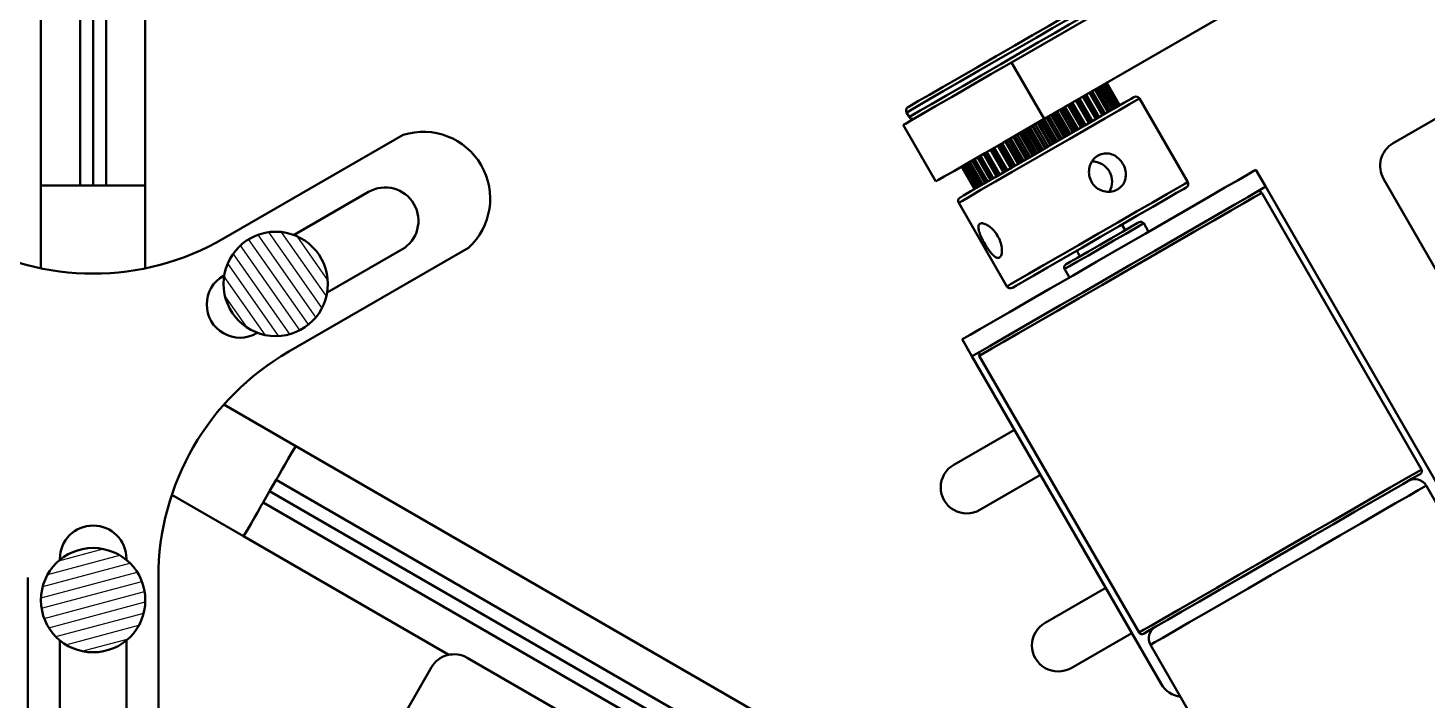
# Model space of a CAD drawing. Header units: millimetres. Extents: x 263 to 2983, y 441 to 2500.
# Drawn here: x 909.2 to 1016.4, y 1775.2 to 1826.7 of the extents above; entities that cross this region are included whole.
import ezdxf

# ---------------------------------------------------------------- set-up
doc = ezdxf.new("R2010")
doc.units = ezdxf.units.MM
doc.header["$LTSCALE"] = 0.5
doc.layers.add('BOL', color=7, linetype='Continuous', lineweight=50)
doc.layers.add('HAT', color=3, linetype='Continuous')

msp = doc.modelspace()

# ---------------------------------------------------------------- hatches: boundary and pattern name
at = {"layer": 'HAT'}
h = msp.add_hatch(dxfattribs=at)
h.set_pattern_fill('ANSI31', color=256, scale=0.25, angle=80)
h.paths.add_polyline_path([(924.15, 1807.08, 1), (932.15, 1807.08, 1)])
h = msp.add_hatch(dxfattribs=at)
h.set_pattern_fill('ANSI31', color=256, scale=0.25, angle=150)
h.paths.add_polyline_path([(910.15, 1782.83, 1), (918.15, 1782.83, 1)])

# ---------------------------------------------------------------- linework, layer by layer
at = {"layer": 'BOL'}
for p, q in [((910.15, 1814.62), (910.15, 1904.62)), ((913.15, 1814.62), (913.15, 1904.62)), ((914.15, 1904.62), (914.15, 1814.62)), ((915.15, 1904.62), (915.15, 1814.62)), ((984.56, 1824.06), (1026.67, 1848.38)), ((987.06, 1819.73), (1029.17, 1844.05)), ((918.15, 1832.8), (918.15, 1814.62)), ((984.56, 1824.06), (987.06, 1819.73)), ((991.74, 1822.44), (992.74, 1820.7)), ((991.77, 1822.45), (992.77, 1820.72)), ((991.81, 1822.47), (992.81, 1820.74)), ((991.84, 1822.49), (992.84, 1820.76)), ((991.85, 1822.5), (992.85, 1820.77)), ((991.86, 1822.5), (992.86, 1820.77)), ((990.04, 1821.45), (991.04, 1819.72)), ((990.16, 1821.52), (991.16, 1819.79)), ((990.29, 1821.6), (991.29, 1819.86)), ((990.53, 1821.73), (991.53, 1820)), ((990.64, 1821.8), (991.64, 1820.06)), ((990.74, 1821.86), (991.74, 1820.13)), ((990.95, 1821.98), (991.95, 1820.24)), ((991.04, 1822.03), (992.04, 1820.3)), ((991.13, 1822.08), (992.13, 1820.35)), ((991.29, 1822.18), (992.29, 1820.44)), ((991.36, 1822.22), (992.36, 1820.48)), ((991.44, 1822.26), (992.44, 1820.53)), ((991.56, 1822.33), (992.56, 1820.6)), ((991.61, 1822.36), (992.61, 1820.63)), ((991.66, 1822.39), (992.66, 1820.66)), ((1013.82, 1817.86), (1021.09, 1822.06)), ((988.06, 1820.31), (989.06, 1818.58)), ((988.26, 1820.42), (989.26, 1818.69)), ((988.42, 1820.52), (989.42, 1818.78)), ((988.58, 1820.61), (989.58, 1818.88)), ((988.66, 1820.65), (989.66, 1818.92)), ((988.9, 1820.79), (989.9, 1819.06)), ((989.05, 1820.88), (990.05, 1819.15)), ((989.2, 1820.97), (990.2, 1819.23)), ((989.22, 1820.98), (990.22, 1819.25)), ((989.49, 1821.14), (990.49, 1819.4)), ((989.63, 1821.22), (990.63, 1819.48)), ((989.77, 1821.3), (990.77, 1819.56)), ((998.07, 1814.89), (994.37, 1821.29)), ((976.25, 1819.27), (978.75, 1814.94)), ((976.51, 1820.22), (976.71, 1819.88)), ((986.14, 1819.2), (987.14, 1817.47)), ((986.2, 1819.24), (987.2, 1817.5)), ((986.38, 1819.34), (987.38, 1817.6)), ((986.55, 1819.44), (987.55, 1817.7)), ((986.61, 1819.47), (987.61, 1817.74)), ((986.79, 1819.57), (987.79, 1817.84)), ((986.9, 1819.64), (987.9, 1817.91)), ((987.07, 1819.74), (988.07, 1818.01)), ((987.25, 1819.84), (988.25, 1818.11)), ((987.26, 1819.84), (988.26, 1818.11)), ((987.43, 1819.95), (988.43, 1818.21)), ((987.59, 1820.04), (988.59, 1818.31)), ((987.76, 1820.13), (988.76, 1818.4)), ((987.93, 1820.23), (988.93, 1818.5)), ((937.93, 1818.5), (924.15, 1810.55)), ((984.32, 1818.15), (985.32, 1816.42)), ((984.48, 1818.24), (985.48, 1816.51)), ((984.68, 1818.36), (985.68, 1816.62)), ((984.82, 1818.44), (985.82, 1816.71)), ((984.99, 1818.54), (985.99, 1816.8)), ((985.16, 1818.63), (986.16, 1816.9)), ((985.31, 1818.72), (986.31, 1816.99)), ((985.49, 1818.82), (986.49, 1817.09)), ((985.51, 1818.83), (986.51, 1817.1)), ((985.68, 1818.93), (986.68, 1817.2)), ((985.85, 1819.03), (986.85, 1817.3)), ((985.96, 1819.09), (986.96, 1817.36)), ((982.41, 1817.05), (983.41, 1815.32)), ((982.54, 1817.12), (983.54, 1815.39)), ((982.67, 1817.2), (983.67, 1815.46)), ((982.95, 1817.36), (983.95, 1815.62)), ((983.09, 1817.44), (984.09, 1815.71)), ((983.23, 1817.52), (984.23, 1815.79)), ((983.5, 1817.67), (984.5, 1815.94)), ((983.53, 1817.69), (984.53, 1815.96)), ((983.68, 1817.78), (984.68, 1816.05)), ((983.84, 1817.87), (984.84, 1816.14)), ((984.07, 1818), (985.07, 1816.27)), ((984.16, 1818.06), (985.16, 1816.32)), ((980.72, 1816.07), (981.72, 1814.34)), ((980.72, 1816.07), (981.72, 1814.34)), ((980.74, 1816.08), (981.74, 1814.35)), ((980.75, 1816.09), (981.75, 1814.36)), ((980.8, 1816.12), (981.8, 1814.39)), ((980.84, 1816.14), (981.84, 1814.41)), ((980.87, 1816.16), (981.87, 1814.43)), ((980.97, 1816.21), (981.97, 1814.48)), ((981.02, 1816.24), (982.02, 1814.51)), ((981.08, 1816.28), (982.08, 1814.54)), ((981.21, 1816.36), (982.21, 1814.62)), ((981.29, 1816.4), (982.29, 1814.67)), ((981.36, 1816.44), (982.36, 1814.71)), ((981.54, 1816.54), (982.54, 1814.81)), ((981.64, 1816.6), (982.64, 1814.87)), ((981.73, 1816.65), (982.73, 1814.92)), ((981.94, 1816.78), (982.94, 1815.04)), ((982.06, 1816.84), (983.06, 1815.11)), ((982.17, 1816.91), (983.17, 1815.17)), ((1004.05, 1814.53), (1003.3, 1815.83)), ((1013.09, 1815.13), (1017.59, 1807.33)), ((910.15, 1814.62), (913.15, 1814.62)), ((910.15, 1808.27), (910.15, 1814.62)), ((913.15, 1814.62), (914.15, 1814.62)), ((915.15, 1814.62), (914.15, 1814.62)), ((918.15, 1814.62), (915.15, 1814.62)), ((918.15, 1814.62), (918.15, 1808.27)), ((935.26, 1814.13), (929.55, 1810.83)), ((1015.99, 1792.84), (1003.74, 1814.06)), ((1018.55, 1789.41), (1004.05, 1814.53)), ((980.51, 1813.29), (984.21, 1806.89)), ((995.07, 1811.08), (994.7, 1811.73)), ((993.27, 1811.19), (993.02, 1811.63)), ((929.15, 1801.89), (942.93, 1809.84)), ((932.1, 1806.42), (937.81, 1809.72)), ((989.56, 1809.63), (989.81, 1809.19)), ((924.21, 1807.75), (924.14, 1807.71)), ((988.63, 1808.23), (989.01, 1807.58)), ((926.69, 1803.29), (926.76, 1803.33)), ((981.53, 1801.53), (980.78, 1802.83)), ((996.03, 1776.41), (981.53, 1801.53)), ((982.09, 1801.56), (994.34, 1780.34)), ((924.18, 1797.83), (929.68, 1794.65)), ((984.78, 1795.9), (980.13, 1793.21)), ((929.68, 1794.65), (1007.62, 1749.65)), ((982.13, 1789.75), (986.78, 1792.43)), ((928.18, 1792.06), (927.68, 1791.19)), ((928.18, 1792.06), (1006.12, 1747.06)), ((1031.25, 1765.8), (1016.35, 1791.61)), ((925.68, 1787.73), (920.18, 1790.9)), ((927.18, 1790.32), (927.68, 1791.19)), ((1005.12, 1745.32), (927.18, 1790.32)), ((927.68, 1791.19), (1005.62, 1746.19)), ((941.42, 1778.64), (925.68, 1787.73)), ((911.6, 1786), (911.6, 1785.92)), ((916.7, 1785.92), (916.7, 1786)), ((909.15, 1784.57), (909.15, 1768.65)), ((919.15, 1768.65), (919.15, 1784.57)), ((991.78, 1783.77), (987.13, 1781.09)), ((911.6, 1779.75), (911.6, 1773.15)), ((916.7, 1773.15), (916.7, 1779.75)), ((989.13, 1777.62), (993.78, 1780.31)), ((995.22, 1779.41), (1010.12, 1753.6)), ((940.09, 1777.68), (935.59, 1769.88)), ((942.82, 1778.41), (950.09, 1774.21))]:
    msp.add_line(p, q, dxfattribs=at)
at = {"layer": 'BOL', "flags": 128}
for points in [[(990.37, 1828.22), (990.36, 1828.22), (990.14, 1828.09), (989.6, 1827.78), (988.78, 1827.31), (987.71, 1826.69), (986.44, 1825.95), (985.02, 1825.14), (983.54, 1824.28), (982.04, 1823.42), (980.62, 1822.59), (979.32, 1821.85), (978.22, 1821.21), (977.36, 1820.71), (976.79, 1820.38), (976.53, 1820.23), (976.51, 1820.22)], [(989.96, 1828.33), (989.95, 1828.33), (989.74, 1828.21), (989.22, 1827.91), (988.43, 1827.45), (987.4, 1826.85), (986.17, 1826.15), (984.81, 1825.36), (983.38, 1824.54), (981.95, 1823.71), (980.57, 1822.91), (979.33, 1822.2), (978.27, 1821.58), (977.44, 1821.11), (976.89, 1820.79), (976.64, 1820.64), (976.62, 1820.63)], [(990.57, 1827.88), (990.56, 1827.87), (990.34, 1827.74), (989.8, 1827.44), (988.98, 1826.96), (987.91, 1826.34), (986.64, 1825.61), (985.22, 1824.79), (983.74, 1823.93), (982.24, 1823.07), (980.82, 1822.25), (979.52, 1821.5), (978.42, 1820.86), (977.56, 1820.37), (976.99, 1820.04), (976.73, 1819.89), (976.71, 1819.88)], [(976.25, 1819.27), (976.42, 1819.36), (976.9, 1819.64), (977.68, 1820.09), (978.74, 1820.7), (980.01, 1821.43), (981.44, 1822.26), (982.98, 1823.15), (984.56, 1824.06)], [(993.96, 1821.4), (993.95, 1821.4), (993.74, 1821.28), (993.22, 1820.98), (992.43, 1820.52), (991.4, 1819.93), (990.17, 1819.22), (988.81, 1818.43), (987.38, 1817.61), (985.95, 1816.78), (984.57, 1815.99), (983.33, 1815.27), (982.27, 1814.65), (981.44, 1814.18), (980.89, 1813.86), (980.64, 1813.71), (980.62, 1813.7)], [(994.37, 1821.29), (994.36, 1821.29), (994.14, 1821.16), (993.6, 1820.85), (992.78, 1820.38), (991.71, 1819.76), (990.44, 1819.02), (989.02, 1818.21), (987.54, 1817.35), (986.04, 1816.49), (984.62, 1815.67), (983.32, 1814.92), (982.22, 1814.28), (981.36, 1813.79), (980.79, 1813.46), (980.53, 1813.3), (980.51, 1813.29)], [(978.75, 1814.94), (978.92, 1815.03), (979.4, 1815.31), (980.18, 1815.76), (981.24, 1816.37), (982.51, 1817.1), (983.94, 1817.93), (985.48, 1818.82), (987.06, 1819.73)], [(1003.3, 1815.83), (1003.14, 1815.74), (1002.69, 1815.47), (1001.94, 1815.04), (1000.92, 1814.46), (999.66, 1813.73), (998.2, 1812.88), (996.56, 1811.94), (994.8, 1810.92), (992.97, 1809.86), (991.11, 1808.79), (989.28, 1807.73), (987.52, 1806.72), (985.88, 1805.77), (984.41, 1804.92), (983.15, 1804.2), (982.14, 1803.61), (981.39, 1803.18), (980.93, 1802.92), (980.78, 1802.83)], [(998.07, 1814.89), (998.06, 1814.88), (997.84, 1814.75), (997.3, 1814.45), (996.48, 1813.97), (995.41, 1813.35), (994.14, 1812.62), (992.72, 1811.8), (991.24, 1810.94), (989.74, 1810.08), (988.32, 1809.26), (987.02, 1808.51), (985.92, 1807.87), (985.06, 1807.38), (984.49, 1807.05), (984.23, 1806.89), (984.21, 1806.89)], [(1004.05, 1814.53), (1003.89, 1814.44), (1003.44, 1814.18), (1002.69, 1813.74), (1001.67, 1813.16), (1000.41, 1812.43), (998.95, 1811.58), (997.31, 1810.64), (995.55, 1809.62), (993.72, 1808.56), (991.86, 1807.49), (990.03, 1806.43), (988.27, 1805.42), (986.63, 1804.47), (985.16, 1803.63), (983.9, 1802.9), (982.89, 1802.31), (982.14, 1801.88), (981.68, 1801.62), (981.53, 1801.53)], [(1003.74, 1814.06), (1003.58, 1813.97), (1003.12, 1813.7), (1002.36, 1813.27), (1001.34, 1812.67), (1000.07, 1811.94), (998.59, 1811.09), (996.95, 1810.14), (995.19, 1809.13), (993.37, 1808.08), (991.54, 1807.02), (989.74, 1805.98), (988.04, 1805), (986.48, 1804.09), (985.1, 1803.3), (983.95, 1802.63), (983.05, 1802.12), (982.44, 1801.76), (982.13, 1801.58), (982.09, 1801.56)], [(997.96, 1814.48), (997.95, 1814.47), (997.74, 1814.35), (997.22, 1814.05), (996.43, 1813.59), (995.4, 1813), (994.17, 1812.29), (992.81, 1811.51), (991.38, 1810.68), (989.95, 1809.85), (988.57, 1809.06), (987.33, 1808.34), (986.27, 1807.73), (985.44, 1807.25), (984.89, 1806.93), (984.64, 1806.78), (984.62, 1806.78)], [(994.7, 1811.73), (994.53, 1811.63), (994.06, 1811.36), (993.32, 1810.93), (992.41, 1810.41), (991.41, 1809.83), (990.45, 1809.27), (989.61, 1808.79), (989, 1808.44), (988.67, 1808.25), (988.63, 1808.23)], [(988.72, 1808.57), (988.76, 1808.59), (989.06, 1808.76), (989.63, 1809.09), (990.41, 1809.54), (991.31, 1810.06), (992.23, 1810.59), (993.08, 1811.08), (993.76, 1811.48), (994.2, 1811.73), (994.35, 1811.82)], [(929.68, 1794.65), (929.39, 1794.15), (929.11, 1793.66), (928.85, 1793.21), (928.62, 1792.82), (928.44, 1792.49), (928.3, 1792.25), (928.21, 1792.11), (928.18, 1792.06)], [(994.34, 1780.34), (994.38, 1780.37), (994.69, 1780.55), (995.3, 1780.9), (996.2, 1781.42), (997.35, 1782.08), (998.73, 1782.88), (1000.29, 1783.78), (1001.99, 1784.76), (1003.79, 1785.8), (1005.62, 1786.86), (1007.44, 1787.91), (1009.2, 1788.92), (1010.84, 1789.87), (1012.32, 1790.72), (1013.59, 1791.46), (1014.61, 1792.05), (1015.37, 1792.49), (1015.83, 1792.75), (1015.99, 1792.84), (1015.99, 1792.84)], [(1015.9, 1792.5), (1015.75, 1792.41), (1015.29, 1792.15), (1014.55, 1791.72), (1013.54, 1791.14), (1012.3, 1790.42), (1010.85, 1789.59), (1009.24, 1788.66), (1007.52, 1787.67), (1005.74, 1786.64), (1003.94, 1785.6), (1002.18, 1784.58), (1000.51, 1783.62), (998.98, 1782.73), (997.63, 1781.96), (996.5, 1781.3), (995.62, 1780.8), (995.02, 1780.45), (994.72, 1780.27), (994.68, 1780.25)], [(1016.35, 1791.61), (1016.2, 1791.52), (1015.75, 1791.26), (1015.01, 1790.84), (1014.01, 1790.26), (1012.77, 1789.54), (1011.33, 1788.71), (1009.73, 1787.79), (1008.02, 1786.8), (1006.24, 1785.77), (1004.45, 1784.74), (1002.7, 1783.72), (1001.03, 1782.76), (999.51, 1781.88), (998.16, 1781.11), (997.04, 1780.46), (996.16, 1779.95), (995.56, 1779.61), (995.26, 1779.43), (995.22, 1779.41)], [(925.68, 1787.73), (925.98, 1788.23), (926.26, 1788.72), (926.52, 1789.17), (926.74, 1789.56), (926.93, 1789.89), (927.07, 1790.13), (927.15, 1790.27), (927.18, 1790.32)]]:
    msp.add_lwpolyline(points, dxfattribs=at)
at = {"layer": 'BOL'}
for centre in [(928.15, 1807.08), (914.15, 1782.83)]:
    msp.add_circle(centre, 4, dxfattribs=at)
for centre, radius, start, end in [((994.11, 1821.14), 0.3, 30, 120), ((976.77, 1820.37), 0.3, 120, 210), ((976.97, 1820.03), 0.3, 210, 300), ((939.47, 1813.62), 5.12, 312.5071, 107.4943), ((1014.82, 1816.13), 2, 120, 210), ((990.72, 1814.92), 1.55, 330.2713, 89.7047), ((997.81, 1814.74), 0.3, 300, 30), ((936.54, 1811.92), 2.55, 300, 120), ((1003.52, 1813.94), 0.25, 30, 120), ((980.77, 1813.44), 0.3, 120, 210), ((994.48, 1811.6), 0.25, 30, 120), ((914.15, 1827.87), 20, 240, 300), ((988.85, 1808.35), 0.25, 120, 210), ((925.41, 1805.5), 2.55, 120, 300), ((984.47, 1807.04), 0.3, 210, 300), ((939.15, 1784.57), 20, 120, 180), ((982.31, 1801.69), 0.25, 120, 210), ((981.13, 1791.48), 2, 120, 300), ((1015.77, 1792.72), 0.25, 300, 30), ((1015.49, 1791.11), 1, 30, 120), ((914.15, 1786), 2.55, 0, 180), ((988.13, 1779.36), 2, 120, 300), ((996.09, 1779.91), 1, 120, 210), ((994.56, 1780.47), 0.25, 210, 300), ((941.82, 1776.68), 2, 60, 150), ((997.76, 1777.41), 2, 210, 263.1301)]:
    msp.add_arc(centre, radius, start, end, dxfattribs=at)
for points, knots in [([(992.69, 1814.32), (992.82, 1814.41), (993.07, 1814.6), (993.28, 1815.01), (993.35, 1815.49), (993.26, 1815.98), (993.03, 1816.44), (992.68, 1816.8), (992.26, 1817.04), (991.8, 1817.12), (991.34, 1817.02), (990.94, 1816.77), (990.64, 1816.38), (990.49, 1815.91), (990.49, 1815.4), (990.66, 1814.91), (990.97, 1814.51), (991.4, 1814.24), (991.89, 1814.12), (992.34, 1814.16), (992.59, 1814.27), (992.69, 1814.32)], [0, 0, 0, 0, 0.0530575, 0.1060802, 0.1596783, 0.2136967, 0.2670861, 0.3197718, 0.3727809, 0.4266231, 0.4805235, 0.533625, 0.5863255, 0.6396074, 0.6935829, 0.747293, 0.8001474, 0.852918, 0.9064784, 0.9604963, 1, 1, 1, 1]), ([(983.64, 1809.1), (983.69, 1809.14), (983.79, 1809.24), (983.84, 1809.56), (983.81, 1809.98), (983.67, 1810.44), (983.43, 1810.89), (983.12, 1811.28), (982.78, 1811.56), (982.45, 1811.72), (982.19, 1811.74), (982.04, 1811.63), (982, 1811.39), (982.08, 1811.05), (982.25, 1810.64), (982.49, 1810.19), (982.75, 1809.77), (983.02, 1809.4), (983.28, 1809.15), (983.49, 1809.05), (983.6, 1809.08), (983.64, 1809.1)], [0, 0, 0, 0, 0.053049, 0.106083, 0.159686, 0.213697, 0.26708, 0.319771, 0.372778, 0.426622, 0.480525, 0.533629, 0.586327, 0.639603, 0.69358, 0.747285, 0.800145, 0.852912, 0.906476, 0.960494, 1, 1, 1, 1])]:
    msp.add_open_spline(points, degree=3, knots=knots, dxfattribs=at)

doc.saveas('drawing.dxf')
